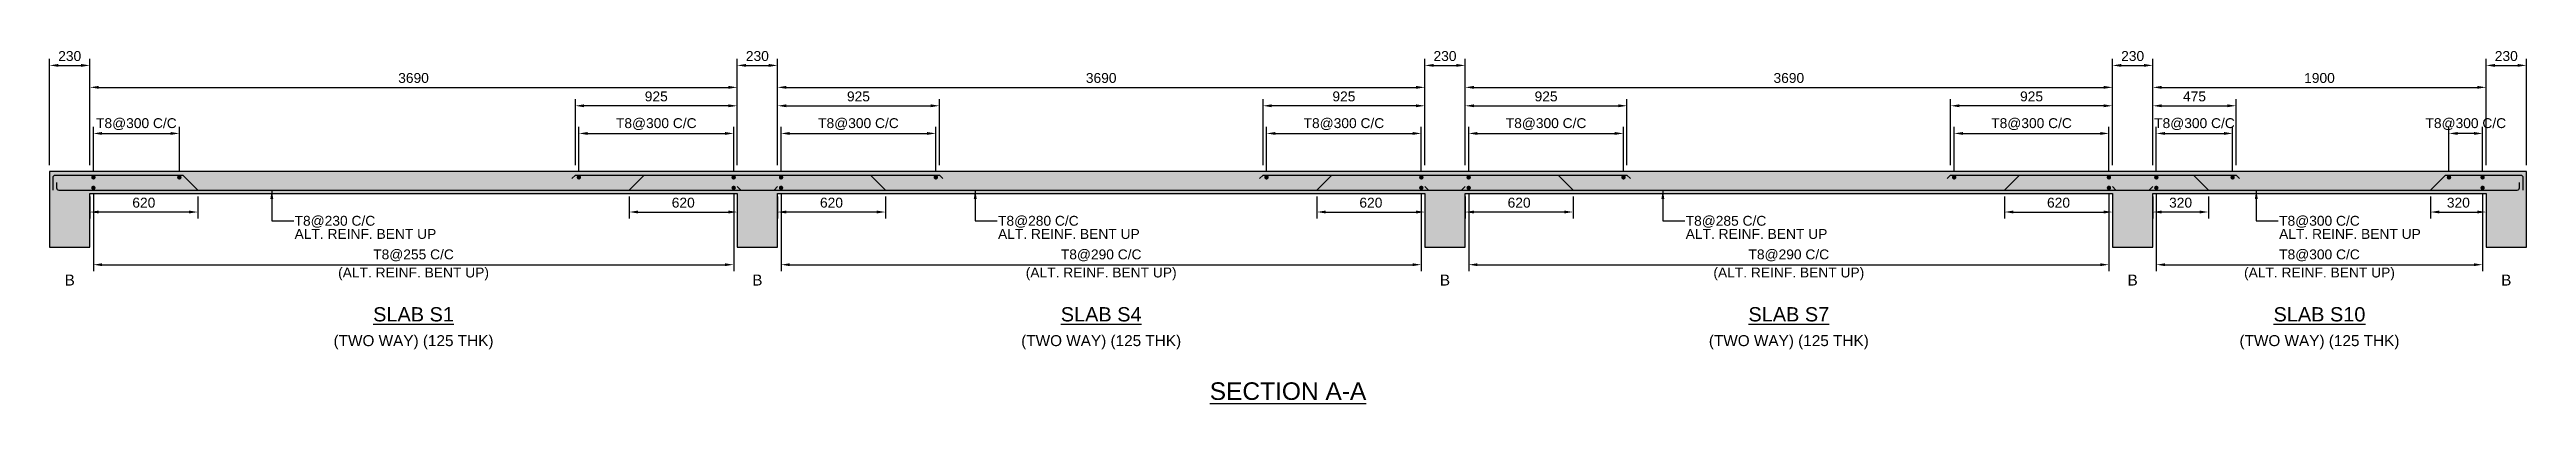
# Model space of a CAD drawing. Header units: inches. Extents: x 0 to 56480, y -3780 to 4280.
import ezdxf
from ezdxf.enums import TextEntityAlignment as Align

# ---------------------------------------------------------------- set-up
doc = ezdxf.new("R2010")
doc.units = ezdxf.units.IN
doc.header["$MEASUREMENT"] = 0
for name, color, linetype in [('Concrete Line', 2, 'Continuous'), ('Dimension', 31, 'Continuous'), ('Labels', 4, 'Continuous'), ('Reinforcement', 4, 'Continuous'), ('Solid', 25, 'Continuous'), ('Text', 31, 'Continuous')]:
    doc.layers.add(name, color=color, linetype=linetype)
doc.styles.add('SC-SLB1', font='SansSerif')
doc.styles.add('SC-SLB2', font='SansSerif')
doc.dimstyles.new('SlabElev', dxfattribs={"dimtxt": 225, "dimasz": 200, "dimexe": 150, "dimexo": 150, "dimgap": 100, "dimtad": 1, "dimtoh": 1, "dimdec": 4, "dimlfac": 0.25, "dimzin": 0, "dimdsep": 46, "dimtxsty": 'SC-SLB2', "dimcen": 0.09, "dimclrd": 8, "dimclre": 8, "dimclrt": 31, "dimadec": 0, "dimazin": 0, "dimtfac": 1, "dimtdec": 0, "dimtix": 1, "dimtofl": 0, "dimtmove": 0, "dimatfit": 3, "dimfxl": 1, "dimtolj": 1, "dimtzin": 0, "dimarcsym": 0})

# ---------------------------------------------------------------- blocks, each defined once
blk = doc.blocks.new('*D0')
at = {"color": 8, "linetype": 'ByBlock', "lineweight": -2}
for p, q in [((920, 1650), (920, 3570)), ((1120, 3420), (15480, 3420)), ((15680, 1650), (15680, 3570))]:
    blk.add_line(p, q, dxfattribs=at)
at = {"color": 8}
for points in [[(920, 3420), (1120, 3453), (1120, 3387)], [(15680, 3420), (15480, 3387), (15480, 3453)]]:
    blk.add_solid(points, dxfattribs=at)
at = {"layer": 'DEFPOINTS', "color": 31}
for p in [(920, 3420), (920, 1500), (15680, 1500)]:
    blk.add_point(p, dxfattribs=at)
at = {"color": 31, "insert": (8300, 3632), "char_height": 225, "attachment_point": 5, "style": 'SC-SLB2'}
blk.add_mtext('\\A1;3690', dxfattribs=at)
blk = doc.blocks.new('*D1')
at = {"color": 8, "linetype": 'ByBlock', "lineweight": -2}
for p, q in [((0, 1650), (0, 4070)), ((920, 1650), (920, 4070)), ((200, 3920), (720, 3920))]:
    blk.add_line(p, q, dxfattribs=at)
at = {"color": 8}
for points in [[(0, 3920), (200, 3953), (200, 3887)], [(920, 3920), (720, 3887), (720, 3953)]]:
    blk.add_solid(points, dxfattribs=at)
at = {"layer": 'DEFPOINTS', "color": 31}
for p in [(0, 3920), (0, 1500), (920, 1500)]:
    blk.add_point(p, dxfattribs=at)
at = {"color": 31, "insert": (460, 4132), "char_height": 225, "attachment_point": 5, "style": 'SC-SLB2'}
blk.add_mtext('\\A1;230', dxfattribs=at)
blk = doc.blocks.new('*D2')
at = {"color": 8, "linetype": 'ByBlock', "lineweight": -2}
for p, q in [((11990, 1650), (11990, 3150)), ((15480, 3000), (12190, 3000)), ((15680, 1650), (15680, 3150))]:
    blk.add_line(p, q, dxfattribs=at)
at = {"color": 8}
for points in [[(11990, 3000), (12190, 3033), (12190, 2967)], [(15680, 3000), (15480, 2967), (15480, 3033)]]:
    blk.add_solid(points, dxfattribs=at)
at = {"layer": 'DEFPOINTS', "color": 31}
for p in [(15680, 3000), (11990, 1500), (15680, 1500)]:
    blk.add_point(p, dxfattribs=at)
at = {"color": 31, "insert": (13835, 3212), "char_height": 225, "attachment_point": 5, "style": 'SC-SLB2'}
blk.add_mtext('\\A1;925', dxfattribs=at)
blk = doc.blocks.new('*D3')
at = {"color": 8, "linetype": 'ByBlock', "lineweight": -2}
for p, q in [((16600, 1650), (16600, 3570)), ((16800, 3420), (31160, 3420)), ((31360, 1650), (31360, 3570))]:
    blk.add_line(p, q, dxfattribs=at)
at = {"color": 8}
for points in [[(16600, 3420), (16800, 3453), (16800, 3387)], [(31360, 3420), (31160, 3387), (31160, 3453)]]:
    blk.add_solid(points, dxfattribs=at)
at = {"layer": 'DEFPOINTS', "color": 31}
for p in [(16600, 3420), (16600, 1500), (31360, 1500)]:
    blk.add_point(p, dxfattribs=at)
at = {"color": 31, "insert": (23980, 3632), "char_height": 225, "attachment_point": 5, "style": 'SC-SLB2'}
blk.add_mtext('\\A1;3690', dxfattribs=at)
blk = doc.blocks.new('*D4')
at = {"color": 8, "linetype": 'ByBlock', "lineweight": -2}
for p, q in [((15680, 1650), (15680, 4070)), ((16600, 1650), (16600, 4070)), ((15880, 3920), (16400, 3920))]:
    blk.add_line(p, q, dxfattribs=at)
at = {"color": 8}
for points in [[(15680, 3920), (15880, 3953), (15880, 3887)], [(16600, 3920), (16400, 3887), (16400, 3953)]]:
    blk.add_solid(points, dxfattribs=at)
at = {"layer": 'DEFPOINTS', "color": 31}
for p in [(15680, 3920), (15680, 1500), (16600, 1500)]:
    blk.add_point(p, dxfattribs=at)
at = {"color": 31, "insert": (16140, 4132), "char_height": 225, "attachment_point": 5, "style": 'SC-SLB2'}
blk.add_mtext('\\A1;230', dxfattribs=at)
blk = doc.blocks.new('*D5')
at = {"color": 8, "linetype": 'ByBlock', "lineweight": -2}
for p, q in [((16600, 1650), (16600, 3150)), ((16800, 3000), (20090, 3000)), ((20290, 1650), (20290, 3150))]:
    blk.add_line(p, q, dxfattribs=at)
at = {"color": 8}
for points in [[(16600, 3000), (16800, 3033), (16800, 2967)], [(20290, 3000), (20090, 2967), (20090, 3033)]]:
    blk.add_solid(points, dxfattribs=at)
at = {"layer": 'DEFPOINTS', "color": 31}
for p in [(16600, 3000), (16600, 1500), (20290, 1500)]:
    blk.add_point(p, dxfattribs=at)
at = {"color": 31, "insert": (18445, 3212), "char_height": 225, "attachment_point": 5, "style": 'SC-SLB2'}
blk.add_mtext('\\A1;925', dxfattribs=at)
blk = doc.blocks.new('*D6')
at = {"color": 8, "linetype": 'ByBlock', "lineweight": -2}
for p, q in [((27670, 1650), (27670, 3150)), ((31160, 3000), (27870, 3000)), ((31360, 1650), (31360, 3150))]:
    blk.add_line(p, q, dxfattribs=at)
at = {"color": 8}
for points in [[(27670, 3000), (27870, 3033), (27870, 2967)], [(31360, 3000), (31160, 2967), (31160, 3033)]]:
    blk.add_solid(points, dxfattribs=at)
at = {"layer": 'DEFPOINTS', "color": 31}
for p in [(31360, 3000), (27670, 1500), (31360, 1500)]:
    blk.add_point(p, dxfattribs=at)
at = {"color": 31, "insert": (29515, 3212), "char_height": 225, "attachment_point": 5, "style": 'SC-SLB2'}
blk.add_mtext('\\A1;925', dxfattribs=at)
blk = doc.blocks.new('*D7')
at = {"color": 8, "linetype": 'ByBlock', "lineweight": -2}
for p, q in [((32280, 1650), (32280, 3570)), ((32480, 3420), (46840, 3420)), ((47040, 1650), (47040, 3570))]:
    blk.add_line(p, q, dxfattribs=at)
at = {"color": 8}
for points in [[(32280, 3420), (32480, 3453), (32480, 3387)], [(47040, 3420), (46840, 3387), (46840, 3453)]]:
    blk.add_solid(points, dxfattribs=at)
at = {"layer": 'DEFPOINTS', "color": 31}
for p in [(32280, 3420), (32280, 1500), (47040, 1500)]:
    blk.add_point(p, dxfattribs=at)
at = {"color": 31, "insert": (39660, 3632), "char_height": 225, "attachment_point": 5, "style": 'SC-SLB2'}
blk.add_mtext('\\A1;3690', dxfattribs=at)
blk = doc.blocks.new('*D8')
at = {"color": 8, "linetype": 'ByBlock', "lineweight": -2}
for p, q in [((31360, 1650), (31360, 4070)), ((32280, 1650), (32280, 4070)), ((31560, 3920), (32080, 3920))]:
    blk.add_line(p, q, dxfattribs=at)
at = {"color": 8}
for points in [[(31360, 3920), (31560, 3953), (31560, 3887)], [(32280, 3920), (32080, 3887), (32080, 3953)]]:
    blk.add_solid(points, dxfattribs=at)
at = {"layer": 'DEFPOINTS', "color": 31}
for p in [(31360, 3920), (31360, 1500), (32280, 1500)]:
    blk.add_point(p, dxfattribs=at)
at = {"color": 31, "insert": (31820, 4132), "char_height": 225, "attachment_point": 5, "style": 'SC-SLB2'}
blk.add_mtext('\\A1;230', dxfattribs=at)
blk = doc.blocks.new('*D9')
at = {"color": 8, "linetype": 'ByBlock', "lineweight": -2}
for p, q in [((32280, 1650), (32280, 3150)), ((32480, 3000), (35770, 3000)), ((35970, 1650), (35970, 3150))]:
    blk.add_line(p, q, dxfattribs=at)
at = {"color": 8}
for points in [[(32280, 3000), (32480, 3033), (32480, 2967)], [(35970, 3000), (35770, 2967), (35770, 3033)]]:
    blk.add_solid(points, dxfattribs=at)
at = {"layer": 'DEFPOINTS', "color": 31}
for p in [(32280, 3000), (32280, 1500), (35970, 1500)]:
    blk.add_point(p, dxfattribs=at)
at = {"color": 31, "insert": (34125, 3212), "char_height": 225, "attachment_point": 5, "style": 'SC-SLB2'}
blk.add_mtext('\\A1;925', dxfattribs=at)
blk = doc.blocks.new('*D10')
at = {"color": 8, "linetype": 'ByBlock', "lineweight": -2}
for p, q in [((43350, 1650), (43350, 3150)), ((46840, 3000), (43550, 3000)), ((47040, 1650), (47040, 3150))]:
    blk.add_line(p, q, dxfattribs=at)
at = {"color": 8}
for points in [[(43350, 3000), (43550, 3033), (43550, 2967)], [(47040, 3000), (46840, 2967), (46840, 3033)]]:
    blk.add_solid(points, dxfattribs=at)
at = {"layer": 'DEFPOINTS', "color": 31}
for p in [(47040, 3000), (43350, 1500), (47040, 1500)]:
    blk.add_point(p, dxfattribs=at)
at = {"color": 31, "insert": (45195, 3212), "char_height": 225, "attachment_point": 5, "style": 'SC-SLB2'}
blk.add_mtext('\\A1;925', dxfattribs=at)
blk = doc.blocks.new('*D11')
at = {"color": 8, "linetype": 'ByBlock', "lineweight": -2}
for p, q in [((47960, 1650), (47960, 3570)), ((48160, 3420), (55360, 3420)), ((55560, 1650), (55560, 3570))]:
    blk.add_line(p, q, dxfattribs=at)
at = {"color": 8}
for points in [[(47960, 3420), (48160, 3453), (48160, 3387)], [(55560, 3420), (55360, 3387), (55360, 3453)]]:
    blk.add_solid(points, dxfattribs=at)
at = {"layer": 'DEFPOINTS', "color": 31}
for p in [(47960, 3420), (47960, 1500), (55560, 1500)]:
    blk.add_point(p, dxfattribs=at)
at = {"color": 31, "insert": (51760, 3632), "char_height": 225, "attachment_point": 5, "style": 'SC-SLB2'}
blk.add_mtext('\\A1;1900', dxfattribs=at)
blk = doc.blocks.new('*D12')
at = {"color": 8, "linetype": 'ByBlock', "lineweight": -2}
for p, q in [((47040, 1650), (47040, 4070)), ((47960, 1650), (47960, 4070)), ((47240, 3920), (47760, 3920))]:
    blk.add_line(p, q, dxfattribs=at)
at = {"color": 8}
for points in [[(47040, 3920), (47240, 3953), (47240, 3887)], [(47960, 3920), (47760, 3887), (47760, 3953)]]:
    blk.add_solid(points, dxfattribs=at)
at = {"layer": 'DEFPOINTS', "color": 31}
for p in [(47040, 3920), (47040, 1500), (47960, 1500)]:
    blk.add_point(p, dxfattribs=at)
at = {"color": 31, "insert": (47500, 4132), "char_height": 225, "attachment_point": 5, "style": 'SC-SLB2'}
blk.add_mtext('\\A1;230', dxfattribs=at)
blk = doc.blocks.new('*D13')
at = {"color": 8, "linetype": 'ByBlock', "lineweight": -2}
for p, q in [((55560, 1650), (55560, 4070)), ((56480, 1650), (56480, 4070)), ((55760, 3920), (56280, 3920))]:
    blk.add_line(p, q, dxfattribs=at)
at = {"color": 8}
for points in [[(55560, 3920), (55760, 3953), (55760, 3887)], [(56480, 3920), (56280, 3887), (56280, 3953)]]:
    blk.add_solid(points, dxfattribs=at)
at = {"layer": 'DEFPOINTS', "color": 31}
for p in [(55560, 3920), (55560, 1500), (56480, 1500)]:
    blk.add_point(p, dxfattribs=at)
at = {"color": 31, "insert": (56020, 4132), "char_height": 225, "attachment_point": 5, "style": 'SC-SLB2'}
blk.add_mtext('\\A1;230', dxfattribs=at)
blk = doc.blocks.new('*D14')
at = {"color": 8, "linetype": 'ByBlock', "lineweight": -2}
for p, q in [((47960, 1650), (47960, 3150)), ((48160, 3000), (49660, 3000)), ((49860, 1650), (49860, 3150))]:
    blk.add_line(p, q, dxfattribs=at)
at = {"color": 8}
for points in [[(47960, 3000), (48160, 3033), (48160, 2967)], [(49860, 3000), (49660, 2967), (49660, 3033)]]:
    blk.add_solid(points, dxfattribs=at)
at = {"layer": 'DEFPOINTS', "color": 31}
for p in [(47960, 3000), (47960, 1500), (49860, 1500)]:
    blk.add_point(p, dxfattribs=at)
at = {"color": 31, "insert": (48910, 3212), "char_height": 225, "attachment_point": 5, "style": 'SC-SLB2'}
blk.add_mtext('\\A1;475', dxfattribs=at)
blk = doc.blocks.new('*D15')
at = {"color": 8, "linetype": 'ByBlock', "lineweight": -2}
for p, q in [((12070, 1520), (12070, 2520)), ((12270, 2370), (15400, 2370)), ((15600, 1520), (15600, 2520))]:
    blk.add_line(p, q, dxfattribs=at)
at = {"color": 8}
for points in [[(12070, 2370), (12270, 2403), (12270, 2337)], [(15600, 2370), (15400, 2337), (15400, 2403)]]:
    blk.add_solid(points, dxfattribs=at)
at = {"layer": 'DEFPOINTS', "color": 31}
for p in [(12070, 2370), (12070, 1370), (15600, 1370)]:
    blk.add_point(p, dxfattribs=at)
at = {"color": 31, "insert": (13835, 2582), "char_height": 225, "attachment_point": 5, "style": 'SC-SLB2'}
blk.add_mtext('\\A1;T8@300 C/C', dxfattribs=at)
blk = doc.blocks.new('*D16')
at = {"color": 8, "linetype": 'ByBlock', "lineweight": -2}
for p, q in [((16680, 1520), (16680, 2520)), ((16880, 2370), (20010, 2370)), ((20210, 1520), (20210, 2520))]:
    blk.add_line(p, q, dxfattribs=at)
at = {"color": 8}
for points in [[(16680, 2370), (16880, 2403), (16880, 2337)], [(20210, 2370), (20010, 2337), (20010, 2403)]]:
    blk.add_solid(points, dxfattribs=at)
at = {"layer": 'DEFPOINTS', "color": 31}
for p in [(16680, 2370), (16680, 1370), (20210, 1370)]:
    blk.add_point(p, dxfattribs=at)
at = {"color": 31, "insert": (18445, 2582), "char_height": 225, "attachment_point": 5, "style": 'SC-SLB2'}
blk.add_mtext('\\A1;T8@300 C/C', dxfattribs=at)
blk = doc.blocks.new('*D17')
at = {"color": 8, "linetype": 'ByBlock', "lineweight": -2}
for p, q in [((1000, 1520), (1000, 2520)), ((1200, 2370), (2760, 2370)), ((2960, 1520), (2960, 2520))]:
    blk.add_line(p, q, dxfattribs=at)
at = {"color": 8}
for points in [[(1000, 2370), (1200, 2403), (1200, 2337)], [(2960, 2370), (2760, 2337), (2760, 2403)]]:
    blk.add_solid(points, dxfattribs=at)
at = {"layer": 'DEFPOINTS', "color": 31}
for p in [(1000, 2370), (1000, 1370), (2960, 1370)]:
    blk.add_point(p, dxfattribs=at)
at = {"color": 31, "insert": (1980, 2582), "char_height": 225, "attachment_point": 5, "style": 'SC-SLB2'}
blk.add_mtext('\\A1;T8@300 C/C', dxfattribs=at)
blk = doc.blocks.new('*D18')
at = {"color": 8, "linetype": 'ByBlock', "lineweight": -2}
for p, q in [((27750, 1520), (27750, 2520)), ((27950, 2370), (31080, 2370)), ((31280, 1520), (31280, 2520))]:
    blk.add_line(p, q, dxfattribs=at)
at = {"color": 8}
for points in [[(27750, 2370), (27950, 2403), (27950, 2337)], [(31280, 2370), (31080, 2337), (31080, 2403)]]:
    blk.add_solid(points, dxfattribs=at)
at = {"layer": 'DEFPOINTS', "color": 31}
for p in [(27750, 2370), (27750, 1370), (31280, 1370)]:
    blk.add_point(p, dxfattribs=at)
at = {"color": 31, "insert": (29515, 2582), "char_height": 225, "attachment_point": 5, "style": 'SC-SLB2'}
blk.add_mtext('\\A1;T8@300 C/C', dxfattribs=at)
blk = doc.blocks.new('*D19')
at = {"color": 8, "linetype": 'ByBlock', "lineweight": -2}
for p, q in [((32360, 1520), (32360, 2520)), ((32560, 2370), (35690, 2370)), ((35890, 1520), (35890, 2520))]:
    blk.add_line(p, q, dxfattribs=at)
at = {"color": 8}
for points in [[(32360, 2370), (32560, 2403), (32560, 2337)], [(35890, 2370), (35690, 2337), (35690, 2403)]]:
    blk.add_solid(points, dxfattribs=at)
at = {"layer": 'DEFPOINTS', "color": 31}
for p in [(32360, 2370), (32360, 1370), (35890, 1370)]:
    blk.add_point(p, dxfattribs=at)
at = {"color": 31, "insert": (34125, 2582), "char_height": 225, "attachment_point": 5, "style": 'SC-SLB2'}
blk.add_mtext('\\A1;T8@300 C/C', dxfattribs=at)
blk = doc.blocks.new('*D20')
at = {"color": 8, "linetype": 'ByBlock', "lineweight": -2}
for p, q in [((43430, 1520), (43430, 2520)), ((43630, 2370), (46760, 2370)), ((46960, 1520), (46960, 2520))]:
    blk.add_line(p, q, dxfattribs=at)
at = {"color": 8}
for points in [[(43430, 2370), (43630, 2403), (43630, 2337)], [(46960, 2370), (46760, 2337), (46760, 2403)]]:
    blk.add_solid(points, dxfattribs=at)
at = {"layer": 'DEFPOINTS', "color": 31}
for p in [(43430, 2370), (43430, 1370), (46960, 1370)]:
    blk.add_point(p, dxfattribs=at)
at = {"color": 31, "insert": (45195, 2582), "char_height": 225, "attachment_point": 5, "style": 'SC-SLB2'}
blk.add_mtext('\\A1;T8@300 C/C', dxfattribs=at)
blk = doc.blocks.new('*D21')
at = {"color": 8, "linetype": 'ByBlock', "lineweight": -2}
for p, q in [((48040, 1520), (48040, 2520)), ((48240, 2370), (49580, 2370)), ((49780, 1520), (49780, 2520))]:
    blk.add_line(p, q, dxfattribs=at)
at = {"color": 8}
for points in [[(48040, 2370), (48240, 2403), (48240, 2337)], [(49780, 2370), (49580, 2337), (49580, 2403)]]:
    blk.add_solid(points, dxfattribs=at)
at = {"layer": 'DEFPOINTS', "color": 31}
for p in [(48040, 2370), (48040, 1370), (49780, 1370)]:
    blk.add_point(p, dxfattribs=at)
at = {"color": 31, "insert": (48910, 2582), "char_height": 225, "attachment_point": 5, "style": 'SC-SLB2'}
blk.add_mtext('\\A1;T8@300 C/C', dxfattribs=at)
blk = doc.blocks.new('*D22')
at = {"color": 8, "linetype": 'ByBlock', "lineweight": -2}
for p, q in [((54713, 1520), (54713, 2520)), ((55280, 2370), (54913, 2370)), ((55480, 1520), (55480, 2520))]:
    blk.add_line(p, q, dxfattribs=at)
at = {"color": 8}
for points in [[(54713, 2370), (54913, 2403), (54913, 2337)], [(55480, 2370), (55280, 2337), (55280, 2403)]]:
    blk.add_solid(points, dxfattribs=at)
at = {"layer": 'DEFPOINTS', "color": 31}
for p in [(55480, 2370), (54713, 1370), (55480, 1370)]:
    blk.add_point(p, dxfattribs=at)
at = {"color": 31, "insert": (55097, 2582), "char_height": 225, "attachment_point": 5, "style": 'SC-SLB2'}
blk.add_mtext('\\A1;T8@300 C/C', dxfattribs=at)
blk = doc.blocks.new('*D23')
at = {"color": 8, "linetype": 'ByBlock', "lineweight": -2}
for p, q in [((1000, 980), (1000, -770)), ((15600, 980), (15600, -770)), ((1200, -620), (15400, -620))]:
    blk.add_line(p, q, dxfattribs=at)
at = {"color": 8}
for points in [[(1000, -620), (1200, -587), (1200, -653)], [(15600, -620), (15400, -653), (15400, -587)]]:
    blk.add_solid(points, dxfattribs=at)
at = {"layer": 'DEFPOINTS', "color": 31}
for p in [(1000, 1130), (15600, 1130), (1000, -620)]:
    blk.add_point(p, dxfattribs=at)
at = {"color": 31, "char_height": 225, "attachment_point": 5, "style": 'SC-SLB2'}
for s, insert in [('\\A1;T8@255 C/C', (8300, -408)), ('\\A1;(ALT. REINF. BENT UP)', (8300, -832))]:
    blk.add_mtext(s, dxfattribs=dict(at, insert=insert))
blk = doc.blocks.new('*D24')
at = {"color": 8, "linetype": 'ByBlock', "lineweight": -2}
for p, q in [((920, 930), (920, 430)), ((3180, 580), (1120, 580)), ((3380, 930), (3380, 430))]:
    blk.add_line(p, q, dxfattribs=at)
at = {"color": 8}
for points in [[(920, 580), (1120, 613), (1120, 547)], [(3380, 580), (3180, 547), (3180, 613)]]:
    blk.add_solid(points, dxfattribs=at)
at = {"layer": 'DEFPOINTS', "color": 31}
for p in [(920, 1080), (3380, 1080), (3380, 580)]:
    blk.add_point(p, dxfattribs=at)
at = {"color": 31, "insert": (2150, 792), "char_height": 225, "attachment_point": 5, "style": 'SC-SLB2'}
blk.add_mtext('\\A1;620', dxfattribs=at)
blk = doc.blocks.new('*D25')
at = {"color": 8, "linetype": 'ByBlock', "lineweight": -2}
for p, q in [((13220, 930), (13220, 430)), ((13420, 580), (15480, 580)), ((15680, 930), (15680, 430))]:
    blk.add_line(p, q, dxfattribs=at)
at = {"color": 8}
for points in [[(13220, 580), (13420, 613), (13420, 547)], [(15680, 580), (15480, 547), (15480, 613)]]:
    blk.add_solid(points, dxfattribs=at)
at = {"layer": 'DEFPOINTS', "color": 31}
for p in [(13220, 1080), (13220, 580), (15680, 1080)]:
    blk.add_point(p, dxfattribs=at)
at = {"color": 31, "insert": (14450, 792), "char_height": 225, "attachment_point": 5, "style": 'SC-SLB2'}
blk.add_mtext('\\A1;620', dxfattribs=at)
blk = doc.blocks.new('*D26')
at = {"color": 8, "linetype": 'ByBlock', "lineweight": -2}
for p, q in [((16680, 980), (16680, -770)), ((31280, 980), (31280, -770)), ((16880, -620), (31080, -620))]:
    blk.add_line(p, q, dxfattribs=at)
at = {"color": 8}
for points in [[(16680, -620), (16880, -587), (16880, -653)], [(31280, -620), (31080, -653), (31080, -587)]]:
    blk.add_solid(points, dxfattribs=at)
at = {"layer": 'DEFPOINTS', "color": 31}
for p in [(16680, 1130), (31280, 1130), (16680, -620)]:
    blk.add_point(p, dxfattribs=at)
at = {"color": 31, "char_height": 225, "attachment_point": 5, "style": 'SC-SLB2'}
for s, insert in [('\\A1;T8@290 C/C', (23980, -408)), ('\\A1;(ALT. REINF. BENT UP)', (23980, -832))]:
    blk.add_mtext(s, dxfattribs=dict(at, insert=insert))
blk = doc.blocks.new('*D27')
at = {"color": 8, "linetype": 'ByBlock', "lineweight": -2}
for p, q in [((16600, 930), (16600, 430)), ((18860, 580), (16800, 580)), ((19060, 930), (19060, 430))]:
    blk.add_line(p, q, dxfattribs=at)
at = {"color": 8}
for points in [[(16600, 580), (16800, 613), (16800, 547)], [(19060, 580), (18860, 547), (18860, 613)]]:
    blk.add_solid(points, dxfattribs=at)
at = {"layer": 'DEFPOINTS', "color": 31}
for p in [(16600, 1080), (19060, 1080), (19060, 580)]:
    blk.add_point(p, dxfattribs=at)
at = {"color": 31, "insert": (17830, 792), "char_height": 225, "attachment_point": 5, "style": 'SC-SLB2'}
blk.add_mtext('\\A1;620', dxfattribs=at)
blk = doc.blocks.new('*D28')
at = {"color": 8, "linetype": 'ByBlock', "lineweight": -2}
for p, q in [((28900, 930), (28900, 430)), ((29100, 580), (31160, 580)), ((31360, 930), (31360, 430))]:
    blk.add_line(p, q, dxfattribs=at)
at = {"color": 8}
for points in [[(28900, 580), (29100, 613), (29100, 547)], [(31360, 580), (31160, 547), (31160, 613)]]:
    blk.add_solid(points, dxfattribs=at)
at = {"layer": 'DEFPOINTS', "color": 31}
for p in [(28900, 1080), (28900, 580), (31360, 1080)]:
    blk.add_point(p, dxfattribs=at)
at = {"color": 31, "insert": (30130, 792), "char_height": 225, "attachment_point": 5, "style": 'SC-SLB2'}
blk.add_mtext('\\A1;620', dxfattribs=at)
blk = doc.blocks.new('*D29')
at = {"color": 8, "linetype": 'ByBlock', "lineweight": -2}
for p, q in [((32360, 980), (32360, -770)), ((46960, 980), (46960, -770)), ((32560, -620), (46760, -620))]:
    blk.add_line(p, q, dxfattribs=at)
at = {"color": 8}
for points in [[(32360, -620), (32560, -587), (32560, -653)], [(46960, -620), (46760, -653), (46760, -587)]]:
    blk.add_solid(points, dxfattribs=at)
at = {"layer": 'DEFPOINTS', "color": 31}
for p in [(32360, 1130), (46960, 1130), (32360, -620)]:
    blk.add_point(p, dxfattribs=at)
at = {"color": 31, "char_height": 225, "attachment_point": 5, "style": 'SC-SLB2'}
for s, insert in [('\\A1;T8@290 C/C', (39660, -408)), ('\\A1;(ALT. REINF. BENT UP)', (39660, -832))]:
    blk.add_mtext(s, dxfattribs=dict(at, insert=insert))
blk = doc.blocks.new('*D30')
at = {"color": 8, "linetype": 'ByBlock', "lineweight": -2}
for p, q in [((32280, 930), (32280, 430)), ((34540, 580), (32480, 580)), ((34740, 930), (34740, 430))]:
    blk.add_line(p, q, dxfattribs=at)
at = {"color": 8}
for points in [[(32280, 580), (32480, 613), (32480, 547)], [(34740, 580), (34540, 547), (34540, 613)]]:
    blk.add_solid(points, dxfattribs=at)
at = {"layer": 'DEFPOINTS', "color": 31}
for p in [(32280, 1080), (34740, 1080), (34740, 580)]:
    blk.add_point(p, dxfattribs=at)
at = {"color": 31, "insert": (33510, 792), "char_height": 225, "attachment_point": 5, "style": 'SC-SLB2'}
blk.add_mtext('\\A1;620', dxfattribs=at)
blk = doc.blocks.new('*D31')
at = {"color": 8, "linetype": 'ByBlock', "lineweight": -2}
for p, q in [((44580, 930), (44580, 430)), ((44780, 580), (46840, 580)), ((47040, 930), (47040, 430))]:
    blk.add_line(p, q, dxfattribs=at)
at = {"color": 8}
for points in [[(44580, 580), (44780, 613), (44780, 547)], [(47040, 580), (46840, 547), (46840, 613)]]:
    blk.add_solid(points, dxfattribs=at)
at = {"layer": 'DEFPOINTS', "color": 31}
for p in [(44580, 1080), (44580, 580), (47040, 1080)]:
    blk.add_point(p, dxfattribs=at)
at = {"color": 31, "insert": (45810, 792), "char_height": 225, "attachment_point": 5, "style": 'SC-SLB2'}
blk.add_mtext('\\A1;620', dxfattribs=at)
blk = doc.blocks.new('*D32')
at = {"color": 8, "linetype": 'ByBlock', "lineweight": -2}
for p, q in [((48040, 980), (48040, -770)), ((55480, 980), (55480, -770)), ((48240, -620), (55280, -620))]:
    blk.add_line(p, q, dxfattribs=at)
at = {"color": 8}
for points in [[(48040, -620), (48240, -587), (48240, -653)], [(55480, -620), (55280, -653), (55280, -587)]]:
    blk.add_solid(points, dxfattribs=at)
at = {"layer": 'DEFPOINTS', "color": 31}
for p in [(48040, 1130), (55480, 1130), (48040, -620)]:
    blk.add_point(p, dxfattribs=at)
at = {"color": 31, "char_height": 225, "attachment_point": 5, "style": 'SC-SLB2'}
for s, insert in [('\\A1;T8@300 C/C', (51760, -408)), ('\\A1;(ALT. REINF. BENT UP)', (51760, -832))]:
    blk.add_mtext(s, dxfattribs=dict(at, insert=insert))
blk = doc.blocks.new('*D33')
at = {"color": 8, "linetype": 'ByBlock', "lineweight": -2}
for p, q in [((47960, 930), (47960, 430)), ((49027, 580), (48160, 580)), ((49227, 930), (49227, 430))]:
    blk.add_line(p, q, dxfattribs=at)
at = {"color": 8}
for points in [[(47960, 580), (48160, 613), (48160, 547)], [(49227, 580), (49027, 547), (49027, 613)]]:
    blk.add_solid(points, dxfattribs=at)
at = {"layer": 'DEFPOINTS', "color": 31}
for p in [(47960, 1080), (49227, 1080), (49227, 580)]:
    blk.add_point(p, dxfattribs=at)
at = {"color": 31, "insert": (48593, 792), "char_height": 225, "attachment_point": 5, "style": 'SC-SLB2'}
blk.add_mtext('\\A1;320', dxfattribs=at)
blk = doc.blocks.new('*D34')
at = {"color": 8, "linetype": 'ByBlock', "lineweight": -2}
for p, q in [((54293, 930), (54293, 430)), ((54493, 580), (55360, 580)), ((55560, 930), (55560, 430))]:
    blk.add_line(p, q, dxfattribs=at)
at = {"color": 8}
for points in [[(54293, 580), (54493, 613), (54493, 547)], [(55560, 580), (55360, 547), (55360, 613)]]:
    blk.add_solid(points, dxfattribs=at)
at = {"layer": 'DEFPOINTS', "color": 31}
for p in [(54293, 1080), (54293, 580), (55560, 1080)]:
    blk.add_point(p, dxfattribs=at)
at = {"color": 31, "insert": (54927, 792), "char_height": 225, "attachment_point": 5, "style": 'SC-SLB2'}
blk.add_mtext('\\A1;320', dxfattribs=at)

msp = doc.modelspace()

# ---------------------------------------------------------------- hatches: boundary and pattern name
at = {"layer": 'Solid'}
msp.add_hatch(color=256, dxfattribs=at).paths.add_polyline_path([(0, -220), (920, -220), (920, 1000), (15680, 1000), (15680, -220), (16600, -220), (16600, 1000), (31360, 1000), (31360, -220), (32280, -220), (32280, 1000), (47040, 1000), (47040, -220), (47960, -220), (47960, 1000), (55560, 1000), (55560, -220), (56480, -220), (56480, 1500), (56480, 1500), (56480, 1500), (55560, 1500), (55560, 1500), (47960, 1500), (47960, 1500), (47040, 1500), (47040, 1500), (32280, 1500), (32280, 1500), (31360, 1500), (31360, 1500), (16600, 1500), (16600, 1500), (15680, 1500), (15680, 1500), (920, 1500), (920, 1500), (0, 1500), (0, 1500), (0, 1500)], flags=0)

# ---------------------------------------------------------------- linework, layer by layer
at = {"layer": 'Concrete Line'}
msp.add_lwpolyline([(0, -220), (920, -220), (920, 1000), (15680, 1000), (15680, -220), (16600, -220), (16600, 1000), (31360, 1000), (31360, -220), (32280, -220), (32280, 1000), (47040, 1000), (47040, -220), (47960, -220), (47960, 1000), (55560, 1000), (55560, -220), (56480, -220), (56480, 1500), (56480, 1500), (56480, 1500), (55560, 1500), (55560, 1500), (47960, 1500), (47960, 1500), (47040, 1500), (47040, 1500), (32280, 1500), (32280, 1500), (31360, 1500), (31360, 1500), (16600, 1500), (16600, 1500), (15680, 1500), (15680, 1500), (920, 1500), (920, 1500), (0, 1500), (0, 1500), (0, 1500), (0, -220)], dxfattribs=at)
at = {"layer": 'Reinforcement'}
for points in [[(80, 1080), (80, 1370, -0.4), (130, 1420), (3040, 1420)], [(160, 1250), (160, 1130, 0.4), (210, 1080), (16520, 1080)], [(47120, 1080), (56270, 1080, 0.4), (56320, 1130), (56320, 1250)], [(54633.33333, 1420), (56350, 1420, -0.4), (56400, 1370), (56400, 1080)]]:
    msp.add_lwpolyline(points, format="xyb", dxfattribs=at)
at = {"layer": 'Reinforcement', "const_width": 50}
for points in [[(975, 1370, 1), (1025, 1370, 1)], [(975, 1130, 1), (1025, 1130, 1)], [(2935, 1370, 1), (2985, 1370, 1)], [(12045, 1370, 1), (12095, 1370, 1)], [(15575, 1370, 1), (15625, 1370, 1)], [(15575, 1130, 1), (15625, 1130, 1)], [(16655, 1370, 1), (16705, 1370, 1)], [(16655, 1130, 1), (16705, 1130, 1)], [(20185, 1370, 1), (20235, 1370, 1)], [(27725, 1370, 1), (27775, 1370, 1)], [(31255, 1370, 1), (31305, 1370, 1)], [(31255, 1130, 1), (31305, 1130, 1)], [(32335, 1370, 1), (32385, 1370, 1)], [(32335, 1130, 1), (32385, 1130, 1)], [(35865, 1370, 1), (35915, 1370, 1)], [(43405, 1370, 1), (43455, 1370, 1)], [(46935, 1370, 1), (46985, 1370, 1)], [(46935, 1130, 1), (46985, 1130, 1)], [(48015, 1370, 1), (48065, 1370, 1)], [(48015, 1130, 1), (48065, 1130, 1)], [(49755, 1370, 1), (49805, 1370, 1)], [(54688.33333, 1370, 1), (54738.33333, 1370, 1)], [(55455, 1370, 1), (55505, 1370, 1)], [(55455, 1130, 1), (55505, 1130, 1)]]:
    msp.add_lwpolyline(points, format="xyb", close=True, dxfattribs=at)
at = {"layer": 'Reinforcement'}
for points in [[(3040, 1420), (3380, 1080)], [(11990, 1420), (11909.99989, 1340)], [(11990, 1420), (20290, 1420)], [(13560, 1420), (13220, 1080)], [(15760, 1080), (15679.99989, 1160)], [(16520, 1080), (16600.00011, 1160)], [(18720, 1420), (19060, 1080)], [(20290, 1420), (20370.00011, 1340)], [(27670, 1420), (27589.99989, 1340)], [(27670, 1420), (35970, 1420)], [(29240, 1420), (28900, 1080)], [(28900, 1080), (28980.00011, 1160)], [(31440, 1080), (31359.99989, 1160)], [(32200, 1080), (32280.00011, 1160)], [(34400, 1420), (34740, 1080)], [(35970, 1420), (36050.00011, 1340)], [(43350, 1420), (43269.99989, 1340)], [(43350, 1420), (49860, 1420)], [(44920, 1420), (44580, 1080)], [(44580, 1080), (44660.00011, 1160)], [(47120, 1080), (47039.99989, 1160)], [(47880, 1080), (47960.00011, 1160)], [(48886.66667, 1420), (49226.66667, 1080)], [(49860, 1420), (49940.00011, 1340)], [(54633.33333, 1420), (54293.33333, 1080)], [(15760, 1080), (32200, 1080)], [(31440, 1080), (47880, 1080)]]:
    msp.add_lwpolyline(points, dxfattribs=at)

# ---------------------------------------------------------------- texts
at = {"layer": 'Labels', "style": 'SC-SLB1'}
for s, height, p in [('B', 250, (460, -970)), ('B', 250, (16140, -970)), ('B', 250, (31820, -970)), ('B', 250, (47500, -970)), ('B', 250, (56020, -970)), ('%%USLAB S1', 325, (8300, -1750)), ('%%USLAB S4', 325, (23980, -1750)), ('%%USLAB S7', 325, (39660, -1750)), ('%%USLAB S10', 325, (51760, -1750)), ('%%USECTION A-A', 400, (28240, -3500))]:
    msp.add_text(s, height=height, dxfattribs=at).set_placement(p, align=Align.MIDDLE_CENTER)
at = {"layer": 'Text', "style": 'SC-SLB2'}
for s, p in [('ALT. REINF. BENT UP', (5588, 80)), ('T8@230 C/C', (5588, 380)), ('ALT. REINF. BENT UP', (21628, 80)), ('T8@280 C/C', (21628, 380)), ('ALT. REINF. BENT UP', (37308, 80)), ('T8@285 C/C', (37308, 380)), ('ALT. REINF. BENT UP', (50840, 80)), ('T8@300 C/C', (50840, 380))]:
    msp.add_text(s, height=225, dxfattribs=at).set_placement(p, align=Align.MIDDLE_LEFT)
for p in [(8300, -2350), (23980, -2350), (39660, -2350), (51760, -2350)]:
    msp.add_text('(TWO WAY) (125 THK)', height=250, dxfattribs=at).set_placement(p, align=Align.MIDDLE_CENTER)

# ---------------------------------------------------------------- dimensions: what is measured, and where the dimension line sits
at = {"layer": 'Dimension'}
for p1, p2, distance, text, picture, middle in [((0, 1500), (920, 1500), 2420, '230', '*D1', (460, 3920)), ((15680, 1500), (16600, 1500), 2420, '230', '*D4', (16140, 3920)), ((31360, 1500), (32280, 1500), 2420, '230', '*D8', (31820, 3920)), ((47040, 1500), (47960, 1500), 2420, '230', '*D12', (47500, 3920)), ((55560, 1500), (56480, 1500), 2420, '230', '*D13', (56020, 3920)), ((920, 1500), (15680, 1500), 1920, '3690', '*D0', (8300, 3420)), ((16600, 1500), (31360, 1500), 1920, '3690', '*D3', (23980, 3420)), ((32280, 1500), (47040, 1500), 1920, '3690', '*D7', (39660, 3420)), ((47960, 1500), (55560, 1500), 1920, '1900', '*D11', (51760, 3420)), ((1000, 1370), (2960, 1370), 1000, 'T8@300 C/C', '*D17', (1980, 2370)), ((15680, 1500), (11990, 1500), -1500, '925', '*D2', (13835, 3000)), ((12070, 1370), (15600, 1370), 1000, 'T8@300 C/C', '*D15', (13835, 2370)), ((16600, 1500), (20290, 1500), 1500, '925', '*D5', (18445, 3000)), ((16680, 1370), (20210, 1370), 1000, 'T8@300 C/C', '*D16', (18445, 2370)), ((31360, 1500), (27670, 1500), -1500, '925', '*D6', (29515, 3000)), ((27750, 1370), (31280, 1370), 1000, 'T8@300 C/C', '*D18', (29515, 2370)), ((32280, 1500), (35970, 1500), 1500, '925', '*D9', (34125, 3000)), ((32360, 1370), (35890, 1370), 1000, 'T8@300 C/C', '*D19', (34125, 2370)), ((47040, 1500), (43350, 1500), -1500, '925', '*D10', (45195, 3000)), ((43430, 1370), (46960, 1370), 1000, 'T8@300 C/C', '*D20', (45195, 2370)), ((47960, 1500), (49860, 1500), 1500, '475', '*D14', (48910, 3000)), ((48040, 1370), (49780, 1370), 1000, 'T8@300 C/C', '*D21', (48910, 2370)), ((55480, 1370), (54713.33333, 1370), -1000, 'T8@300 C/C', '*D22', (55096.66667, 2370)), ((1000, 1130), (15600, 1130), -1750, 'T8@255 C/C\\X(ALT. REINF. BENT UP)', '*D23', (8300, -620)), ((16680, 1130), (31280, 1130), -1750, 'T8@290 C/C\\X(ALT. REINF. BENT UP)', '*D26', (23980, -620)), ((32360, 1130), (46960, 1130), -1750, 'T8@290 C/C\\X(ALT. REINF. BENT UP)', '*D29', (39660, -620)), ((48040, 1130), (55480, 1130), -1750, 'T8@300 C/C\\X(ALT. REINF. BENT UP)', '*D32', (51760, -620)), ((3380, 1080), (920, 1080), 500, '620', '*D24', (2150, 580)), ((13220, 1080), (15680, 1080), -500, '620', '*D25', (14450, 580)), ((19060, 1080), (16600, 1080), 500, '620', '*D27', (17830, 580)), ((28900, 1080), (31360, 1080), -500, '620', '*D28', (30130, 580)), ((34740, 1080), (32280, 1080), 500, '620', '*D30', (33510, 580)), ((44580, 1080), (47040, 1080), -500, '620', '*D31', (45810, 580)), ((49226.66667, 1080), (47960, 1080), 500, '320', '*D33', (48593.33333, 580)), ((54293.33333, 1080), (55560, 1080), -500, '320', '*D34', (54926.66667, 580))]:
    dim = msp.add_aligned_dim(p1=p1, p2=p2, distance=distance, text=text, dimstyle='SlabElev', dxfattribs=at)
    dim.commit()
    dim.dimension.update_dxf_attribs({"geometry": picture, "text_midpoint": middle})

# ---------------------------------------------------------------- leaders
for points in [[(5068, 1080), (5068, 380), (5568, 380)], [(21108, 1080), (21108, 380), (21608, 380)], [(36788, 1080), (36788, 380), (37288, 380)], [(50320, 1080), (50320, 380), (50820, 380)]]:
    msp.add_leader(points, dimstyle='SlabElev', dxfattribs=at)

doc.saveas('drawing.dxf')
